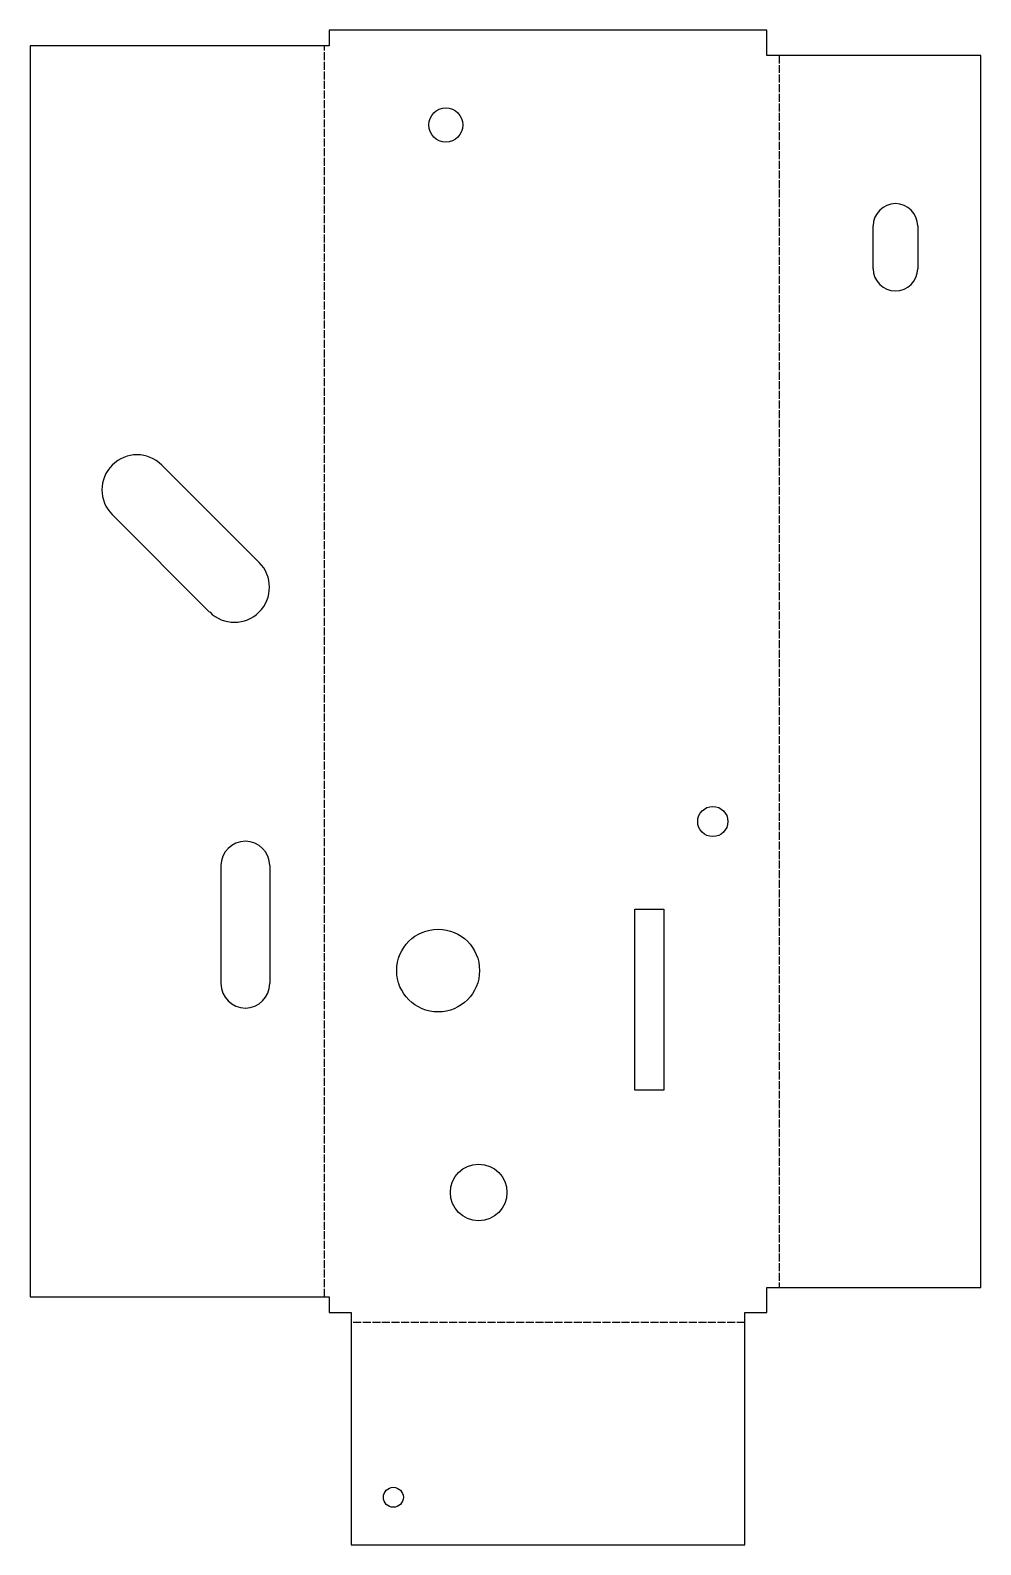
# Model space of a CAD drawing. Header units: millimetres. Extents: x -48 to 104, y -37 to 204.
import ezdxf

# ---------------------------------------------------------------- set-up
doc = ezdxf.new("R2010")
doc.units = ezdxf.units.MM
doc.linetypes.add('DASHED', pattern=[1.524, 1.27, -0.254])
doc.layers.add('BEND', color=7, linetype='Continuous')
doc.layers.add('CUT', color=7, linetype='Continuous')

msp = doc.modelspace()

# ---------------------------------------------------------------- linework, layer by layer
at = {"layer": 'BEND', "color": 3, "linetype": 'DASHED'}
for p, q in [((-0.79, 2.5), (-0.79, 201.36)), ((71.49, 199.86), (71.49, 4)), ((66.03, -1.57), (3.5, -1.57))]:
    msp.add_line(p, q, dxfattribs=at)
at = {"layer": 'CUT'}
for p, q in [((69.53, 203.86), (0, 203.86)), ((0, 203.86), (0, 201.36)), ((69.53, 199.86), (69.53, 203.86)), ((0, 201.36), (-47.53, 201.36)), ((-47.53, 201.36), (-47.53, 2.5)), ((103.55, 199.86), (69.53, 199.86)), ((103.55, 4), (103.55, 199.86)), ((86.46, 165.95), (86.46, 172.76)), ((93.53, 172.76), (93.53, 165.95)), ((-26.62, 134.73), (-11.14, 119.25)), ((-19.02, 111.36), (-34.51, 126.85)), ((-17.21, 52.29), (-17.21, 71.05)), ((-9.46, 71.05), (-9.46, 52.29)), ((48.58, 35.36), (48.58, 64.1)), ((48.58, 64.1), (53.2, 64.1)), ((53.2, 64.1), (53.2, 35.36)), ((53.2, 35.36), (48.58, 35.36)), ((-47.53, 2.5), (0, 2.5)), ((0, 2.5), (0, 0)), ((69.53, 0), (69.53, 4)), ((69.53, 4), (103.55, 4)), ((0, 0), (3.5, 0)), ((3.5, 0), (3.5, -36.92)), ((66.03, -36.92), (66.03, 0)), ((66.03, 0), (69.53, 0)), ((3.5, -36.92), (66.03, -36.92))]:
    msp.add_line(p, q, dxfattribs=at)
for centre, radius in [((18.52, 188.8), 2.71), ((60.96, 78.06), 2.4), ((17.3, 54.36), 6.58), ((23.74, 19.09), 4.5), ((10.18, -29.38), 1.59)]:
    msp.add_circle(centre, radius, dxfattribs=at)
for centre, radius, start, end in [((90, 172.76), 3.54, 0, 180), ((90, 165.95), 3.54, 180, 0), ((-30.57, 130.79), 5.57, 45, -135), ((-15.08, 115.31), 5.57, -135, 45), ((-13.34, 71.05), 3.88, 0, 180), ((-13.34, 52.29), 3.88, 180, 0)]:
    msp.add_arc(centre, radius, start, end, dxfattribs=at)

doc.saveas('drawing.dxf')
